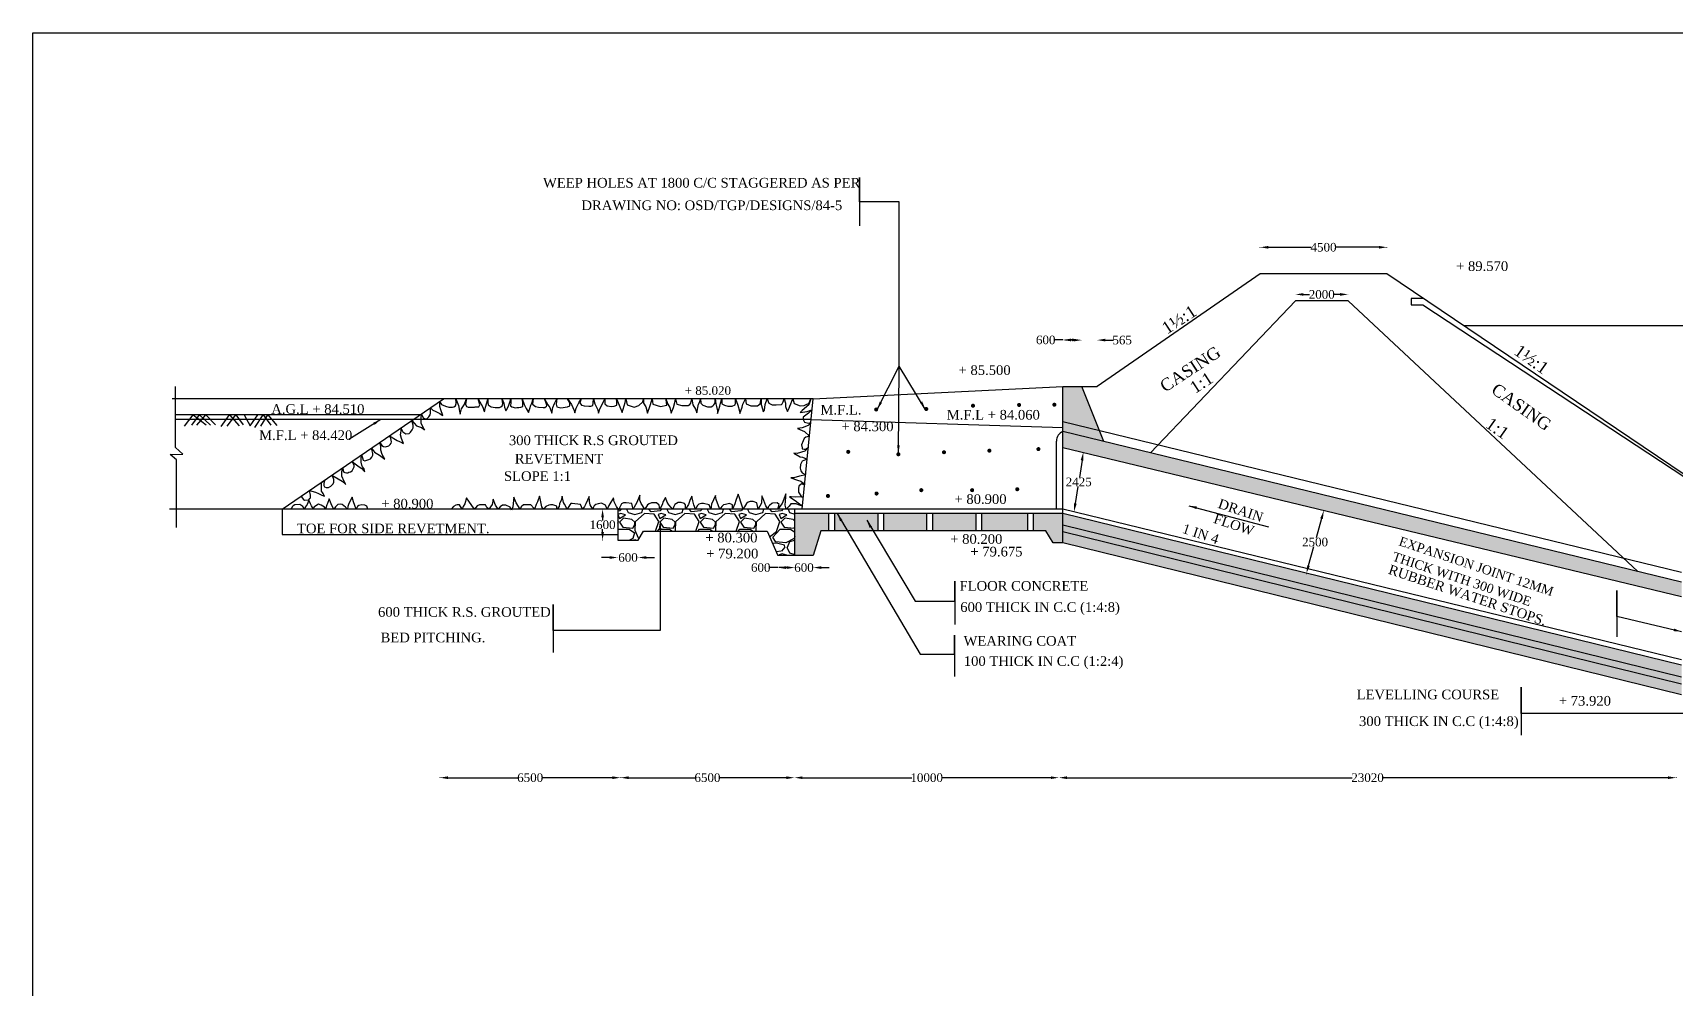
# Model space of a CAD drawing. Header units: millimetres. Extents: x 4623 to 200957, y 6604 to 110630.
# Drawn here: x 4623 to 65690, y 75122 to 110630 of the extents above; entities that cross this region are included whole.
import ezdxf

# ---------------------------------------------------------------- set-up
doc = ezdxf.new("R2010")
doc.units = ezdxf.units.MM
doc.header["$MEASUREMENT"] = 0
for name, color, linetype in [('DIM', 5, 'Continuous'), ('DO LINE', 3, 'Continuous'), ('DWG.LINE', 10, 'Continuous'), ('HATCH', 2, 'Continuous'), ('TEXT', 7, 'Continuous')]:
    doc.layers.add(name, color=color, linetype=linetype)
doc.layers.add('TITLE', color=7, linetype='Continuous', lineweight=30)
doc.styles.get("Standard").update_dxf_attribs({"font": 'TIMES.TTF', "height": 320})
doc.dimstyles.get("Standard").update_dxf_attribs({"dimtxt": 320, "dimasz": 300, "dimexe": 0.18, "dimexo": 0.0625, "dimgap": 0.09, "dimtad": 0, "dimtih": 1, "dimtoh": 1, "dimdec": 0, "dimzin": 0, "dimdsep": 46, "dimtxsty": 'Standard', "dimcen": 300, "dimclrd": 5, "dimclre": 5, "dimclrt": 4, "dimadec": 0, "dimazin": 0, "dimtfac": 1, "dimtdec": 0, "dimtofl": 0, "dimtmove": 0, "dimatfit": 3, "dimfxl": 5, "dimfxlon": 1, "dimtolj": 1, "dimtzin": 0, "dimarcsym": 0})

# ---------------------------------------------------------------- blocks, each defined once
blk = doc.blocks.new('*D2')
at = {"layer": 'Defpoints', "color": 0, "ltscale": 0.2}
for p in [(25808, 92921), (26373, 92921), (26373, 91772)]:
    blk.add_point(p, dxfattribs=at)
at = {"layer": 'DIM', "color": 5, "lineweight": -2, "ltscale": 0.2}
for p, q in [((25814, 92921), (25808, 92921)), ((25808, 92621), (25808, 92509)), ((25808, 92072), (25808, 92184)), ((25814, 91772), (25808, 91772))]:
    blk.add_line(p, q, dxfattribs=at)
at = {"layer": 'DIM', "color": 5, "ltscale": 0.2}
for points in [[(25758, 92621), (25858, 92621), (25808, 92921)], [(25758, 92072), (25858, 92072), (25808, 91772)]]:
    blk.add_solid(points, dxfattribs=at)
at = {"layer": 'DIM', "color": 4, "ltscale": 0.2, "insert": (25808, 92346), "char_height": 320, "attachment_point": 5}
blk.add_mtext('\\A1;1600', dxfattribs=at)
blk = doc.blocks.new('*D3')
at = {"layer": 'Defpoints', "color": 0, "ltscale": 0.2}
for p in [(26373, 91772), (27134, 91772), (27134, 91128)]:
    blk.add_point(p, dxfattribs=at)
at = {"layer": 'DIM', "color": 5, "lineweight": -2, "ltscale": 0.2}
for p, q in [((26073, 91128), (25773, 91128)), ((26373, 91132), (26373, 91127)), ((27134, 91132), (27134, 91127)), ((27434, 91128), (27734, 91128))]:
    blk.add_line(p, q, dxfattribs=at)
at = {"layer": 'DIM', "color": 5, "ltscale": 0.2}
for points in [[(26073, 91178), (26073, 91078), (26373, 91128)], [(27434, 91178), (27434, 91078), (27134, 91128)]]:
    blk.add_solid(points, dxfattribs=at)
at = {"layer": 'DIM', "color": 4, "ltscale": 0.2, "insert": (26754, 91128), "char_height": 320, "attachment_point": 5}
blk.add_mtext('\\A1;600', dxfattribs=at)
blk = doc.blocks.new('*D4')
at = {"layer": 'Defpoints', "color": 0, "ltscale": 0.2}
for p in [(32324, 91208), (32957, 91208), (32324, 90754)]:
    blk.add_point(p, dxfattribs=at)
at = {"layer": 'DIM', "color": 5, "lineweight": -2, "ltscale": 0.2}
for p, q in [((32324, 90754), (32024, 90754)), ((32324, 90760), (32324, 90754)), ((32657, 90754), (32624, 90754)), ((32957, 90760), (32957, 90754))]:
    blk.add_line(p, q, dxfattribs=at)
at = {"layer": 'DIM', "color": 5, "ltscale": 0.2}
for points in [[(32624, 90804), (32624, 90704), (32324, 90754)], [(32657, 90804), (32657, 90704), (32957, 90754)]]:
    blk.add_solid(points, dxfattribs=at)
at = {"layer": 'DIM', "color": 4, "ltscale": 0.2, "insert": (31688, 90754), "char_height": 320, "attachment_point": 5}
blk.add_mtext('\\A1;600', dxfattribs=at)
blk = doc.blocks.new('*D5')
at = {"layer": 'Defpoints', "color": 0, "ltscale": 0.2}
for p in [(32957, 91208), (33638, 91208), (33638, 90754)]:
    blk.add_point(p, dxfattribs=at)
at = {"layer": 'DIM', "color": 5, "lineweight": -2, "ltscale": 0.2}
for p, q in [((32657, 90754), (32357, 90754)), ((32957, 90759), (32957, 90754)), ((33638, 90759), (33638, 90754)), ((33938, 90754), (34238, 90754))]:
    blk.add_line(p, q, dxfattribs=at)
at = {"layer": 'DIM', "color": 5, "ltscale": 0.2}
for points in [[(32657, 90804), (32657, 90704), (32957, 90754)], [(33938, 90804), (33938, 90704), (33638, 90754)]]:
    blk.add_solid(points, dxfattribs=at)
at = {"layer": 'DIM', "color": 4, "ltscale": 0.2, "insert": (33297, 90754), "char_height": 320, "attachment_point": 5}
blk.add_mtext('\\A1;600', dxfattribs=at)
blk = doc.blocks.new('*D6')
at = {"layer": 'Defpoints', "color": 0, "ltscale": 0.2}
for p in [(43472, 95070), (43682, 95037), (43132, 92870)]:
    blk.add_point(p, dxfattribs=at)
at = {"layer": 'DIM', "color": 5, "lineweight": -2, "ltscale": 0.2}
for p, q in [((43636, 94741), (43537, 94100)), ((43677, 95038), (43682, 95037)), ((43388, 93134), (43487, 93774)), ((43337, 92838), (43342, 92837))]:
    blk.add_line(p, q, dxfattribs=at)
at = {"layer": 'DIM', "color": 5, "ltscale": 0.2}
for points in [[(43587, 94748), (43685, 94733), (43682, 95037)], [(43338, 93141), (43437, 93126), (43342, 92837)]]:
    blk.add_solid(points, dxfattribs=at)
at = {"layer": 'DIM', "color": 4, "ltscale": 0.2, "insert": (43512, 93937), "char_height": 320, "attachment_point": 5}
blk.add_mtext('\\A1;2425', dxfattribs=at)
blk = doc.blocks.new('*D7')
at = {"layer": 'Defpoints', "color": 0, "ltscale": 0.2}
for p in [(43560, 99215), (42920, 97481), (43560, 97481)]:
    blk.add_point(p, dxfattribs=at)
at = {"layer": 'DIM', "color": 5, "lineweight": -2, "ltscale": 0.2}
for p, q in [((42920, 99215), (42620, 99215)), ((42920, 99210), (42920, 99215)), ((43260, 99215), (43220, 99215)), ((43560, 99210), (43560, 99215))]:
    blk.add_line(p, q, dxfattribs=at)
at = {"layer": 'DIM', "color": 5, "ltscale": 0.2}
for points in [[(43220, 99265), (43220, 99165), (42920, 99215)], [(43260, 99265), (43260, 99165), (43560, 99215)]]:
    blk.add_solid(points, dxfattribs=at)
at = {"layer": 'DIM', "color": 4, "ltscale": 0.2, "insert": (42285, 99215), "char_height": 320, "attachment_point": 5}
blk.add_mtext('\\A1;600', dxfattribs=at)
blk = doc.blocks.new('*D8')
at = {"layer": 'Defpoints', "color": 0, "ltscale": 0.2}
for p in [(44200, 99210), (43623, 97481), (44200, 97481)]:
    blk.add_point(p, dxfattribs=at)
at = {"layer": 'DIM', "color": 5, "lineweight": -2, "ltscale": 0.2}
for p, q in [((43323, 99210), (43023, 99210)), ((43623, 99205), (43623, 99210)), ((44200, 99205), (44200, 99210)), ((44500, 99210), (44800, 99210))]:
    blk.add_line(p, q, dxfattribs=at)
at = {"layer": 'DIM', "color": 5, "ltscale": 0.2}
for points in [[(43323, 99260), (43323, 99160), (43623, 99210)], [(44500, 99260), (44500, 99160), (44200, 99210)]]:
    blk.add_solid(points, dxfattribs=at)
at = {"layer": 'DIM', "color": 4, "ltscale": 0.2, "insert": (45128, 99210), "char_height": 320, "attachment_point": 5}
blk.add_mtext('\\A1;565', dxfattribs=at)
blk = doc.blocks.new('*D9')
at = {"layer": 'Defpoints', "color": 0, "ltscale": 0.2}
for p in [(54972, 102660), (50260, 101671), (54972, 101671)]:
    blk.add_point(p, dxfattribs=at)
at = {"layer": 'DIM', "color": 5, "lineweight": -2, "ltscale": 0.2}
for p, q in [((50260, 102656), (50260, 102661)), ((50560, 102660), (52156, 102660)), ((54672, 102660), (53077, 102660)), ((54972, 102656), (54972, 102661))]:
    blk.add_line(p, q, dxfattribs=at)
at = {"layer": 'DIM', "color": 5, "ltscale": 0.2}
for points in [[(50560, 102710), (50560, 102610), (50260, 102660)], [(54672, 102710), (54672, 102610), (54972, 102660)]]:
    blk.add_solid(points, dxfattribs=at)
at = {"layer": 'DIM', "color": 4, "ltscale": 0.2, "insert": (52616, 102660), "char_height": 320, "attachment_point": 5}
blk.add_mtext('\\A1;4500', dxfattribs=at)
blk = doc.blocks.new('*D10')
at = {"layer": 'Defpoints', "color": 0, "ltscale": 0.2}
for p in [(53530, 100908), (51568, 100669), (53530, 100669)]:
    blk.add_point(p, dxfattribs=at)
at = {"layer": 'DIM', "color": 5, "lineweight": -2, "ltscale": 0.2}
for p, q in [((51568, 100903), (51568, 100908)), ((51868, 100908), (52090, 100908)), ((53230, 100908), (53008, 100908)), ((53530, 100903), (53530, 100908))]:
    blk.add_line(p, q, dxfattribs=at)
at = {"layer": 'DIM', "color": 5, "ltscale": 0.2}
for points in [[(51868, 100958), (51868, 100858), (51568, 100908)], [(53230, 100958), (53230, 100858), (53530, 100908)]]:
    blk.add_solid(points, dxfattribs=at)
at = {"layer": 'DIM', "color": 4, "ltscale": 0.2, "insert": (52549, 100908), "char_height": 320, "attachment_point": 5}
blk.add_mtext('\\A1;2000', dxfattribs=at)
blk = doc.blocks.new('*D12')
at = {"layer": 'Defpoints', "color": 0, "ltscale": 0.2}
for p in [(52553, 92885), (51908, 90558), (51979, 90539)]:
    blk.add_point(p, dxfattribs=at)
at = {"layer": 'DIM', "color": 5, "lineweight": -2, "ltscale": 0.2}
for p, q in [((52619, 92867), (52624, 92865)), ((52544, 92576), (52346, 91865)), ((52059, 90828), (52256, 91539)), ((51974, 90540), (51979, 90539))]:
    blk.add_line(p, q, dxfattribs=at)
at = {"layer": 'DIM', "color": 5, "ltscale": 0.2}
for points in [[(52495, 92590), (52592, 92563), (52624, 92865)], [(52011, 90841), (52107, 90814), (51979, 90539)]]:
    blk.add_solid(points, dxfattribs=at)
at = {"layer": 'DIM', "color": 4, "ltscale": 0.2, "insert": (52301, 91702), "char_height": 320, "attachment_point": 5}
blk.add_mtext('\\A1;2500', dxfattribs=at)
blk = doc.blocks.new('*D37')
at = {"layer": 'Defpoints', "color": 0, "ltscale": 0.2}
for p in [(19758, 82994), (26474, 83006), (26474, 82944)]:
    blk.add_point(p, dxfattribs=at)
at = {"layer": 'DIM', "color": 5, "lineweight": -2, "ltscale": 0.2}
for p, q in [((19758, 82949), (19758, 82944)), ((20058, 82944), (22662, 82944)), ((26174, 82944), (23570, 82944)), ((26474, 82949), (26474, 82944))]:
    blk.add_line(p, q, dxfattribs=at)
at = {"layer": 'DIM', "color": 5, "ltscale": 0.2}
for points in [[(20058, 82994), (20058, 82894), (19758, 82944)], [(26174, 82994), (26174, 82894), (26474, 82944)]]:
    blk.add_solid(points, dxfattribs=at)
at = {"layer": 'DIM', "color": 4, "ltscale": 0.2, "insert": (23116, 82944), "char_height": 320, "attachment_point": 5}
blk.add_mtext('\\A1;6500', dxfattribs=at)
blk = doc.blocks.new('*D38')
at = {"layer": 'Defpoints', "color": 0, "ltscale": 0.2}
for p in [(26474, 83006), (32940, 82944), (32940, 82919)]:
    blk.add_point(p, dxfattribs=at)
at = {"layer": 'DIM', "color": 5, "lineweight": -2, "ltscale": 0.2}
for p, q in [((26474, 82949), (26474, 82944)), ((26774, 82944), (29253, 82944)), ((32640, 82944), (30161, 82944)), ((32940, 82939), (32940, 82944))]:
    blk.add_line(p, q, dxfattribs=at)
at = {"layer": 'DIM', "color": 5, "ltscale": 0.2}
for points in [[(26774, 82994), (26774, 82894), (26474, 82944)], [(32640, 82994), (32640, 82894), (32940, 82944)]]:
    blk.add_solid(points, dxfattribs=at)
at = {"layer": 'DIM', "color": 4, "ltscale": 0.2, "insert": (29707, 82944), "char_height": 320, "attachment_point": 5}
blk.add_mtext('\\A1;6500', dxfattribs=at)
blk = doc.blocks.new('*D39')
at = {"layer": 'Defpoints', "color": 0, "ltscale": 0.2}
for p in [(32940, 82919), (42777, 82944), (42777, 82894)]:
    blk.add_point(p, dxfattribs=at)
at = {"layer": 'DIM', "color": 5, "lineweight": -2, "ltscale": 0.2}
for p, q in [((32940, 82939), (32940, 82944)), ((33240, 82944), (37304, 82944)), ((42477, 82944), (38413, 82944)), ((42777, 82939), (42777, 82944))]:
    blk.add_line(p, q, dxfattribs=at)
at = {"layer": 'DIM', "color": 5, "ltscale": 0.2}
for points in [[(33240, 82994), (33240, 82894), (32940, 82944)], [(42477, 82994), (42477, 82894), (42777, 82944)]]:
    blk.add_solid(points, dxfattribs=at)
at = {"layer": 'DIM', "color": 4, "ltscale": 0.2, "insert": (37859, 82944), "char_height": 320, "attachment_point": 5}
blk.add_mtext('\\A1;10000', dxfattribs=at)
blk = doc.blocks.new('*D40')
at = {"layer": 'Defpoints', "color": 0, "ltscale": 0.2}
for p in [(42777, 82894), (65730, 82956), (65730, 82944)]:
    blk.add_point(p, dxfattribs=at)
at = {"layer": 'DIM', "color": 5, "lineweight": -2, "ltscale": 0.2}
for p, q in [((42777, 82939), (42777, 82944)), ((43077, 82944), (53676, 82944)), ((65430, 82944), (54830, 82944)), ((65730, 82949), (65730, 82944))]:
    blk.add_line(p, q, dxfattribs=at)
at = {"layer": 'DIM', "color": 5, "ltscale": 0.2}
for points in [[(43077, 82994), (43077, 82894), (42777, 82944)], [(65430, 82994), (65430, 82894), (65730, 82944)]]:
    blk.add_solid(points, dxfattribs=at)
at = {"layer": 'DIM', "color": 4, "ltscale": 0.2, "insert": (54253, 82944), "char_height": 320, "attachment_point": 5}
blk.add_mtext('\\A1;23020', dxfattribs=at)

msp = doc.modelspace()

# ---------------------------------------------------------------- hatches: boundary and pattern name
at = {"layer": 'HATCH', "ltscale": 0.2}
h = msp.add_hatch(dxfattribs=at)
h.set_pattern_fill('AR-CONC', color=256, scale=200, style=0)
h.set_pattern_definition([(50, (0, 0), (1434.52, -125.504), [150, -1650]), (355, (0, 0), (-277.503, 1504.384), [120, -1320]), (100.4514, (119.5, -10.5), (1157.019, 1378.879), [127.48, -1402.284]), (46.1842, (0, 400), (2134.482, -331.038), [225, -2475]), (96.6356, (177.9, 372.4), (1869.325, 1948.236), [191.22, -2103.426]), (351.1842, (0, 400), (1869.324, 1948.237), [180, -1980]), (21, (200, 300), (1193.814, -805.238), [150, -1650]), (326, (200, 300), (486.63, 1450.3), [120, -1320]), (71.4514, (299.5, 232.9), (1680.445, 645.061), [127.48, -1402.284]), (37.5, (0, 0), (24.3197, 665.7877), [0, -1304, 0, -1340, 0, -1325]), (7.5, (0, 0), (526.139, 788.8234), [0, -764, 0, -1274, 0, -505]), (327.5, (-446, 0), (1067.6449, -45.1097), [0, -500, 0, -1560, 0, -2070]), (317.5, (-646, 0), (1166.372, 200.21), [0, -650, 0, -1036, 0, -1470])])
h.paths.add_polyline_path([(34214.1, 92761.2), (32957, 92761.2), (32957, 91208.4), (33637.5, 91208.4), (33921.6, 92125.6), (34214.1, 92125.6)])
h.paths.add_polyline_path([(36041.5, 92761.2), (34426.5, 92761.2), (34426.5, 92125.6), (36041.5, 92125.6)])
h.paths.add_polyline_path([(37857.3, 92761.2), (36254, 92761.2), (36254, 92125.6), (37857.3, 92125.6)])
h.paths.add_polyline_path([(39684.8, 92761.2), (38069.8, 92761.2), (38069.8, 92125.6), (39684.8, 92125.6)])
h.paths.add_polyline_path([(41602.4, 92761.2), (39897.2, 92761.2), (39897.2, 92125.6), (41602.4, 92125.6)])
h.paths.add_polyline_path([(42920.5, 92761.2), (41814.8, 92761.2), (41814.8, 92125.6), (42292.2, 92125.6), (42563.3, 91678.4), (42920.5, 91678.4)])
h.paths.add_polyline_path([(42920.5, 92088.6), (42920.5, 91678.4), (65929.7, 86027.7), (65929.7, 86417.6)])
h.paths.add_polyline_path([(42920.5, 92327.8), (42920.5, 92088.6), (65929.7, 86417.6), (65929.7, 86684.4)])
h.paths.add_polyline_path([(42920.5, 92761.2), (42920.5, 92327.8), (65929.7, 86684.4), (65929.7, 87121.2)])
h.paths.add_polyline_path([(42920.5, 95812.6), (42920.5, 95202.4), (65929.7, 89666.6), (65929.7, 90212.3)])
h.paths.add_polyline_path([(43622.8, 97481.4), (42920.5, 97481.4), (42920.5, 96176.6), (44287.8, 95843.2)])
h.paths.add_polyline_path([(44287.8, 95843.2), (42920.5, 96176.6), (42920.5, 95812.6), (44451.5, 95440)])
h = msp.add_hatch(dxfattribs=at)
h.set_pattern_fill('GRAVEL', color=256, scale=1500, style=0)
h.set_pattern_definition([(228.0128, (1080, 1500), (-11999.99735, -13500.00201), [201.804, -19978.632]), (184.9697, (945, 1350), (18000.001577, 1499.98696), [346.302, -34283.887]), (132.5104, (600, 1320), (14999.98608, -16500.01301), [244.182, -24174.048]), (267.2737, (15, 945), (1499.994027, 30000.00044), [315.357, -31220.337]), (292.8337, (0, 630), (-7500.01486, 17999.99462), [309.233, -30614.06]), (357.2737, (120, 345), (-30000.00044, 1499.994027), [315.357, -31220.337]), (37.6942, (435, 330), (-19500.011018, -14999.985608), [417.043, -41287.274]), (72.2553, (765, 585), (10500.016144, 32999.994347), [393.732, -38979.482]), (121.4296, (885, 960), (-12000.01235, 19499.992555), [316.425, -31326.11]), (175.2364, (720, 1230), (16500.00142, -1499.9873), [361.248, -17701.144]), (222.3974, (360, 1260), (-18000.011027, -16499.988123), [467.172, -46250.062]), (138.8141, (1500, 930), (-10500.00442, 8999.99597), [159.452, -15785.766]), (171.4692, (1380, 1035), (19499.99743, -3000.011865), [303.356, -30032.267]), (225, (1080, 1080), (-2e-13, -1500), [212.131, -1909.188]), (203.1986, (975, 1260), (7499.9996, 3000.002), [114.237, -11309.423]), (291.8014, (870, 1215), (-1499.9999, 4500.0004), [161.554, -7916.193]), (30.9638, (930, 1065), (4499.997, 3000.0037), [262.394, -8484.034]), (161.5651, (1155, 1200), (3000.0007, -1499.9976), [189.737, -4553.68]), (16.3895, (0, 1215), (15000.0033, 4499.989065), [265.8, -26314.268]), (70.3462, (255, 1290), (-5999.99287, -16500.0032), [222.992, -22076.112]), (293.1986, (1155, 1500), (-3000.002, 7499.9996), [228.472, -11195.187]), (343.6105, (1245, 1290), (-15000.0033, 4499.989065), [265.8, -26314.268]), (339.444, (0, 285), (-7500.00277, 2999.994), [256.32, -12559.686]), (294.7751, (240, 195), (-7499.98828, 16500.00513), [214.767, -21261.964]), (66.8014, (1170, 0), (3000.002, 7499.9996), [228.472, -11195.187]), (17.354, (1260, 210), (-19500.00303, -5999.99175), [251.446, -24893.136]), (69.444, (435, 0), (-2999.994, -7500.00277), [128.16, -12687.846]), (101.3099, (1080, 0), (-1499.99645, 6000.0011), [76.485, -7572.043]), (165.9638, (1065, 75), (4500.0008, -1499.9971), [309.233, -5875.425]), (186.009, (765, 150), (14999.999626, 1499.998976), [286.575, -28370.885]), (303.6901, (930, 930), (-1500.002, 2999.9993), [216.333, -5191.993]), (353.1572, (1050, 750), (25499.99905, -3000.011997), [377.691, -37391.344]), (60.9454, (1425, 705), (-6000.00004, -10500.00058), [154.434, -15289.011]), (90, (1500, 840), (-1500, 1500), [90, -1410]), (120.2564, (735, 195), (5999.99233, -10500.00368), [208.386, -20630.28]), (48.0128, (630, 375), (11999.99735, 13500.00201), [403.608, -19776.828]), (0, (900, 675), (1500, 1500), [390, -1110]), (325.3048, (1290, 675), (-14999.99139, 10500.01291), [237.171, -23479.911]), (254.0546, (1485, 540), (-1499.99983, -6000.0002), [218.403, -10701.762]), (207.646, (1425, 330), (-28499.99371, -15000.01157), [355.598, -35204.211]), (175.4261, (1110, 165), (-19500.000837, 1499.9922), [376.199, -37243.611])])
h.paths.add_polyline_path([(32957, 92921.1), (26424, 92921.1), (26415.9, 92887), (26393.2, 92921.1), (26373.3, 92921.1), (26373.3, 91771.8), (27134.1, 91771.8), (27324.8, 92111.3), (31921.9, 92111.3), (32323.7, 91208.4), (32957, 91208.4)])

# ---------------------------------------------------------------- linework, layer by layer
at = {"layer": 'DIM', "ltscale": 0.2}
for points in [[(36836, 104348), (35361, 104348), (35361, 105254.5), (35361, 103451.5)], [(38905.5, 89505.5), (38905.5, 90255.5), (38905.5, 88642.5)], [(63524, 88941.5), (63524, 89900.5), (63524, 88179)], [(23967.5, 88416), (23967.5, 89379), (23967.5, 87600.5)], [(38899.5, 87540.5), (38899.5, 88245.5), (38899.5, 86707)], [(59966.5, 85327.5), (59966.5, 86307.5), (59966.5, 84531)]]:
    msp.add_lwpolyline(points, dxfattribs=at)
at = {"layer": 'DO LINE', "ltscale": 0.2}
for points in [[(57824.8, 99747.7), (90161.2, 99747.7)], [(33559.3, 96258.5), (9925.2, 96258.5)], [(33559.3, 96258.5), (42920.5, 95958.3)], [(65929.7, 90566.2), (42920.5, 96176.6)], [(13892, 92921.1), (13892, 91989.1), (26373.3, 91989.1)], [(36041.5, 92761.2), (36041.5, 92125.6)], [(36254, 92761.2), (36254, 92125.6)], [(39684.8, 92761.2), (39684.8, 92125.6)], [(39897.2, 92761.2), (39897.2, 92125.6)], [(65929.7, 86417.6), (42920.5, 92088.6)]]:
    msp.add_lwpolyline(points, dxfattribs=at)
at = {"layer": 'DWG.LINE', "ltscale": 0.2}
for points in [[(70098.6, 90715.6), (68333.9, 94220.3), (66022, 94220.3), (54972.3, 101671.2), (50260.3, 101671.2), (44200.5, 97481.4)], [(64297.7, 90609.5), (53529.7, 100669.5), (51567.6, 100669.5), (46181.7, 95018.8)], [(56335.2, 100752.2), (55870.4, 100752.2), (55870.4, 100525.7), (56311, 100525.7), (66087.3, 94092.7), (68241, 94092.7), (69892.4, 90715.6)], [(9970.3, 92247.2), (9970.3, 94765.4), (9732.7, 94959.5), (10201.3, 94965.9), (9925.2, 95222.4), (9925.2, 97489.5)], [(33633.6, 97024.5), (42920.5, 97481.4)], [(65929.7, 86027.7), (42920.5, 91678.4), (42920.5, 97481.4), (44200.5, 97481.4)], [(44451.5, 95440), (43622.8, 97481.4)], [(33235.2, 92921.1), (33633.6, 97024.5), (9803, 97024.5)], [(13892, 92921.1), (19892.2, 97024.5)], [(19021.4, 96429), (9925.2, 96429)], [(42687.3, 92921.1), (42687.3, 95455.9)], [(65929.7, 90212.3), (42920.5, 95812.6)], [(65929.7, 89666.6), (42920.5, 95202.4)], [(65929.7, 87321.2), (42920.5, 92921.1), (9704.7, 92921.1)], [(26373.3, 92921.1), (26373.3, 91771.8), (27134.1, 91771.8), (27324.8, 92111.3), (31921.9, 92111.3), (32323.7, 91208.4)], [(42920.5, 91678.4), (42563.3, 91678.4), (42292.2, 92125.6), (33921.6, 92125.6), (33637.5, 91208.4), (32957, 91208.4), (32957, 92921.1)], [(42920.5, 92761.2), (32957, 92761.2)], [(34214.1, 92761.2), (34214.1, 92125.6)], [(34426.5, 92761.2), (34426.5, 92125.6)], [(37857.3, 92761.2), (37857.3, 92125.6)], [(38069.8, 92761.2), (38069.8, 92125.6)], [(41602.4, 92761.2), (41602.4, 92125.6)], [(41814.8, 92761.2), (41814.8, 92125.6)], [(65929.7, 87121.2), (42920.5, 92761.2)], [(65929.7, 86684.4), (42920.5, 92327.8)], [(32957, 91208.4), (32323.7, 91208.4)]]:
    msp.add_lwpolyline(points, dxfattribs=at)
msp.add_arc((43052, 95472.1), 365, 111.124016, 182.543864, dxfattribs=at)
at = {"layer": 'HATCH', "ltscale": 0.2}
for points in [[(14596.3, 93402.7), (14682.7, 93285.6), (14722.1, 93258.5), (14888.8, 93277.5), (14925.4, 93316.7), (14941.6, 93343.8), (14945.7, 93380.4), (14951.1, 93423.7), (14951.1, 93448), (14914.3, 93620.2), (15130.2, 93552.6), (15241.3, 93508), (15364.6, 93444.3), (15469, 93410.5), (15414.8, 93502.5), (15390.4, 93543.2), (15359.2, 93600), (15352.5, 93681.3), (15352.5, 93736.8), (15352.5, 93778.7), (15352.5, 93839.7), (15351, 93918.9), (15465.9, 93997.4), (15440.8, 93884.8), (15447.6, 93799.5), (15467.9, 93750.7), (15528.9, 93729.1), (15615.7, 93737.2), (15709.2, 93779.2), (15789.1, 93863.1), (15814.9, 93928.1), (15820.3, 93991.7), (15809.5, 94032.3), (15789.1, 94098.7), (15737.8, 94183.4), (15972.5, 94049), (16118.9, 93970.4), (16258.5, 93844.5), (16196.1, 93959.6), (16109.4, 94153.2), (16109.4, 94234.4), (16113.4, 94327.9), (16143.8, 94461), (16166.8, 94366.6), (16188.4, 94303), (16226.4, 94285.4), (16287.4, 94275.9), (16330.8, 94277.3), (16375.5, 94294.9), (16432.4, 94317.9), (16497.5, 94354.4), (16538.1, 94427.5), (16565.2, 94502), (16565.2, 94554.8), (16549, 94615.7), (16494.1, 94700.6), (16653.6, 94568.4), (16760.7, 94495.3), (16852.9, 94431.6), (16920.6, 94368), (16943.7, 94339.6), (16970.8, 94330.1), (16939.6, 94423.5), (16886.8, 94500.7), (16859.6, 94557.5), (16829.8, 94668.5), (16827.1, 94779.6), (16849.6, 94943.7), (16881.4, 94829), (16904.4, 94747.8), (16968.1, 94722.1), (17118.6, 94777.6), (17180.9, 94799.2), (17227, 94853.4), (17259.6, 94934.6), (17259.6, 94999.6), (17213.7, 95192.7), (17331.9, 95046), (17508.1, 94939.1), (17710.1, 94784.5), (17611, 94962.2), (17567.7, 95115.2), (17567.7, 95261.4), (17529, 95408.4), (17600.3, 95295.9), (17658.6, 95255.2), (17731.8, 95248.5), (17856.5, 95279.6), (17914.8, 95325.6), (17947.3, 95377.1), (17962.2, 95432.6), (17936.4, 95557.2), (17885.8, 95652.4), (18164.4, 95478.8), (18346, 95404.4), (18405.7, 95365.1), (18332.5, 95550.6), (18290.5, 95694.1), (18316.2, 95826.8), (18310.8, 95943), (18378.9, 95794.9), (18494.1, 95720.4), (18614.7, 95732.6), (18670.3, 95784), (18724.5, 95869.3), (18761.1, 95949.2), (18767.9, 96042.6), (18717.9, 96221.4), (18888.8, 96027.8), (19073.2, 95960.1), (19162.6, 95899.2), (19180.3, 95858.5), (19067.8, 96117.9), (19067.8, 96312.9), (19069.6, 96461.9), (19133.2, 96319.7), (19213.1, 96284.5), (19290.4, 96296.7), (19352.7, 96356.3), (19394.8, 96429.4), (19412.4, 96494.4), (19410.3, 96695), (19495.2, 96600.3), (19586, 96565.1), (19663.3, 96528.6), (19758.2, 96477.1), (19840.9, 96423), (19865.3, 96404), (19789.4, 96613), (19761, 96741.6), (19751.5, 96887.8), (19748.1, 96926), (19823.6, 96813.6), (19961.8, 96758.1), (20093.3, 96721.5), (20158.4, 96721.5), (20227.5, 96721.5), (20276.3, 96728.3), (20335.9, 96762.1), (20363, 96848.8), (20363, 96878.6), (20350.8, 97024.5), (20449.8, 96783.8), (20489.3, 96572.3), (20507, 96459.6), (20555.8, 96654.8), (20658.8, 96801), (20753.7, 97024.5), (20709, 96824.1), (20753.7, 96738.8), (20809.3, 96719.8), (20878.4, 96719.8), (21049.2, 96721.2), (21074.9, 96730.6), (21203.7, 96732), (21241.7, 96805.1), (21183.8, 97024.5), (21299, 96824.2), (21353.4, 96715.7), (21387.2, 96591.2), (21415.7, 96539.7), (21449.6, 96711.7), (21509.2, 96882.3), (21535, 97024.5), (21535, 96893.3), (21548.6, 96809.3), (21669.3, 96730.8), (21810.2, 96707.8), (21968.8, 96707.8), (22024.4, 96729.4), (22075.9, 96764.6), (22097.6, 96835), (22089.5, 96909.5), (22084, 96956.9), (22066.4, 97040.8), (22141, 96866.2), (22165.4, 96714.5), (22195.2, 96621.1), (22204.7, 96581.9), (22249.7, 96631.7), (22327, 96791.5), (22365, 96902.5), (22398.8, 97024.5), (22398.8, 96888.9), (22382.6, 96764.4), (22432.7, 96729.2), (22566.9, 96689.9), (22619.8, 96702.1), (22697, 96704.8), (22768.9, 96714.3), (22838.7, 96744.2), (22844.1, 96792.9), (22844.1, 96844.4), (22844.1, 96898.5), (22823.8, 97024.5), (22890.2, 96811.9), (22966.1, 96664.3), (23039.3, 96542.4), (23050.1, 96514), (23101.6, 96665.6), (23143.6, 96788.9), (23178.9, 96870.1), (23230.4, 97024.5), (23207.7, 96827), (23314.8, 96743), (23430, 96720), (23595.3, 96707.8), (23657.7, 96707.8), (23721.4, 96748.5), (23736.3, 96782.3), (23725.5, 96822.9), (23698.4, 96900.1), (23652.3, 97024.5), (23772.1, 96808), (23842.5, 96709.2), (23918.6, 96496.3), (23961.9, 96708.9), (24025.7, 96853.7), (24111.1, 97024.5), (24085.3, 96833.6), (24104.3, 96734.8), (24261.5, 96692.8), (24508.2, 96733.4), (24588.2, 96770), (24596.3, 96848.5), (24573.3, 96904), (24500.1, 97024.5), (24648.1, 96820), (24749.7, 96591.2), (24782.3, 96510), (24822.9, 96677.9), (24930, 96876.9), (25012.7, 97024.5), (24961.2, 96875.5), (25019.5, 96797), (25042.5, 96786.2), (25126.6, 96763.2), (25298.7, 96752.3), (25373.2, 96753.7), (25441.6, 96784.8), (25461.9, 96864.7), (25466, 97024.5), (25518.8, 96844.4), (25613.7, 96637.3), (25651.7, 96489.7), (25710, 96658.9), (25776.4, 96793), (25838.7, 96922.9), (25890.2, 97024.5), (25890.2, 96844.6), (25980.2, 96767.4), (26134.7, 96744.4), (26239.1, 96752.5), (26338, 96795.8), (26343.5, 96906.9), (26321.8, 97024.5), (26426.6, 96791.8), (26533.7, 96522.1), (26651.6, 96887.6), (26666.5, 97024.5), (26716.7, 96807.8), (26986.4, 96714.3), (27150.4, 96780.7), (27302.8, 96920.6), (27329.9, 97024.5), (27329.9, 96868.5), (27416.6, 96727.7), (27474.9, 96497.6), (27575.2, 96775.1), (27632.2, 96940.3), (27652.5, 97024.5), (27678.6, 96824.3), (27959.2, 96743.1), (28199.1, 96795.9), (28189.6, 96900.2), (28166.5, 96977.3), (28157.1, 97024.5), (28233, 96823), (28308.9, 96706.6), (28358, 96495), (28439.3, 96702.2), (28508.5, 96937.7), (28515.2, 97024.5), (28565.8, 96824.3), (28750.1, 96772.9), (28987.3, 96778.3), (29055.1, 96814.8), (29086.2, 96869), (29105.2, 96923.1), (29128.3, 97024.5), (29166.5, 96803.9), (29264.1, 96645.5), (29317, 96501.5), (29375.2, 96822.9), (29426.4, 96920.2), (29450.7, 97024.5), (29455.6, 96861.8), (29531.1, 96786.4), (29706.4, 96728), (29845.2, 96732.9), (29913.4, 96769.4), (29949.9, 96805.9), (29976.7, 96849.7), (29996.2, 96915.3), (29996.2, 97024.5), (30023, 96847.2), (30047.3, 96737.8), (30083.9, 96574.8), (30083.9, 96482.4), (30130.1, 96635.6), (30169.1, 96759.7), (30193.4, 96869.1), (30237.3, 97024.5), (30237.3, 96844.7), (30337.7, 96788.7), (30466.8, 96749.8), (30629.9, 96749.8), (30741.9, 96805.7), (30754.1, 96869), (30754.1, 97024.5), (30836.9, 96796), (30895.4, 96564.9), (30917.3, 96479.8), (30992.8, 96713.3), (31019.5, 96832.5), (31126.7, 97024.5), (31142.3, 96844.7), (31324.9, 96766.9), (31461.3, 96766.9), (31566, 96771.7), (31668.3, 96842.3), (31709.7, 97024.5), (31709.7, 96810.7), (31755.9, 96657.4), (31782.7, 96545.5), (31829, 96603.9), (31850.9, 96818), (31924, 97024.5), (31992.8, 96869), (32114.6, 96808.2), (32263.1, 96808.2), (32460.4, 96820.4), (32487.2, 96844.7), (32521.3, 96910.4), (32560.2, 97024.5), (32604, 96866.6), (32613.8, 96740.1), (32660.1, 96603.9), (32679.5, 96552.8), (32679.5, 96552.8), (32747.7, 96674.5), (32764.8, 96749.9), (32803.7, 96837.4), (32845.1, 96937.2), (32881.7, 97024.5), (32926, 96849.6), (33152.5, 96771.7), (33308.3, 96779), (33398.4, 96822.8), (33471.5, 96856.9), (33556.7, 97024.5), (33478.8, 96800.9), (33228, 96599), (33152.5, 96521.2), (33420.4, 96560.1), (33594.6, 96622.5), (33464.2, 96498), (33266.9, 96347.2), (33262.1, 96258.5), (33318.1, 96157.5), (33466.6, 96118.6), (33548, 96142.3), (33454.4, 96031), (33225.5, 95945.9), (33055.1, 95926.4), (33320.6, 95813.4), (33498.9, 95637.2), (33366.8, 95601.8), (33298.7, 95553.2), (33262.1, 95463.2), (33203.6, 95316.3), (33225.5, 95199.5), (33235.3, 95170.3), (33298.6, 95158.2), (33354.6, 95158.2), (33459.1, 95226.5), (33330.2, 95080.3), (33040.4, 95000.1), (32913.8, 95004.9), (33159.8, 94873.6), (33245, 94854.1), (33416.7, 94790.3), (33228, 94711.8), (33167.1, 94582.8), (33159.8, 94451.5), (33174.4, 94351.8), (33232.8, 94278.8), (33359.5, 94201), (33127.9, 94148.6), (32923.3, 94087.8), (32804, 94087.8), (32804, 94087.8), (33052.4, 93997.8), (33179, 93961.4), (33254.5, 93910.3), (33322.7, 93822.7), (33205.8, 93865.5), (33101.1, 93782.8), (33088.9, 93695.2), (33088.9, 93561.4), (33205.8, 93381.4), (33280, 93382.7), (32984.2, 93369.3), (32821, 93386.3), (32760.1, 93386.3), (32974.4, 93250.1), (33084, 93160.1), (33246.1, 93033.2), (33098.6, 93087.1), (33001.2, 93123.6), (32806.4, 93123.6), (32748, 93038.5), (32638.4, 92921.1), (32594.6, 93075), (32621.3, 93376.6), (32616.5, 93495.8), (32485, 93135.8), (32329.1, 92921.1), (32371.5, 93101.2), (32298.4, 93159.5), (32125.5, 93152.2), (32098.7, 93142.5), (32008.6, 93057.4), (31967.2, 93013.6), (31950.2, 92921.1), (31882, 93052.5), (31770, 93349.3), (31733.5, 93427.1), (31711.6, 93144.9), (31594.7, 92921.1), (31541.1, 93157.1), (31409.6, 93208.2), (31297.6, 93208.2), (31217.2, 93183.9), (31158.8, 93135.2), (31080.8, 93013.6), (31032.1, 92921.1), (30959.1, 93154.7), (30888.5, 93383.3), (30849.5, 93478.2), (30766.7, 93242.2), (30725.3, 93123), (30642.5, 92921.1), (30642.5, 93086.5), (30529.1, 93130.3), (30383, 93101.1), (30310, 93084), (30236.9, 93028.1), (30173.6, 92921.1), (30120, 93047.6), (30034.8, 93281.1), (30000.7, 93439.2), (29852.2, 93110.8), (29847.3, 93018.4), (29827.8, 92921.1), (29771.8, 93086.5), (29562.4, 93142.4), (29484.5, 93140), (29389.5, 93110.8), (29328.6, 93045.1), (29289.6, 92960), (29267.7, 92921.1), (29202, 93084), (29158.1, 93239.7), (29121.6, 93410), (29046.1, 93244.6), (28999.9, 93103.5), (28890.3, 92921.1), (28890.3, 93083.9), (28859.5, 93132.6), (28728, 93176.4), (28613.5, 93178.8), (28489.3, 93103.4), (28457.7, 93030.4), (28421.2, 92921.1), (28362.7, 92981.8), (28267.7, 93086.4), (28206.9, 93183.6), (28143.6, 93358.8), (28065.6, 93205.5), (28021.8, 93088.8), (27934.1, 92921.1), (27917.1, 93069.3), (27809.9, 93161.8), (27715, 93161.8), (27627.3, 93161.8), (27537.2, 93130.1), (27481.2, 93086.4), (27378.9, 92921.1), (27242.5, 93132.6), (27196.3, 93261.5), (27191.4, 93443.9), (27076.9, 93178.8), (27038, 93091.2), (26986.8, 92996.4), (26940.6, 92921.1), (26924.9, 93025.6), (26890.8, 93137.5), (26688.7, 93166.7), (26586.4, 93164.3), (26510.9, 93118.1), (26435.4, 92969.7), (26415.9, 92887), (26323.4, 93025.6), (26240.6, 93203.2), (26213.8, 93341.9), (26079.9, 93127.8), (26036, 93057.3), (25980, 92921.1), (25914.3, 93069.4), (25770.6, 93152.1), (25644, 93118.1), (25556.3, 93096.2), (25493, 93052.4), (25461.3, 92972.1), (25441.9, 92921.1), (25345.8, 93084), (25321.4, 93210.5), (25306.8, 93392.9), (25246, 93256.7), (25190, 93120.5), (25138.8, 93023.2), (25065.8, 92921.1), (24983, 93093.7), (24676.1, 93140), (24629.9, 93130.2), (24586, 93091.3), (24488.6, 92921.1), (24390.8, 93110.9), (24359.1, 93179), (24300.7, 93407.7), (24264.1, 93264.2), (24210.6, 93125.5), (24188.6, 93030.6), (24144.8, 92957.7), (24105.8, 92921.1), (24105.8, 93035.5), (23957.3, 93091.5), (23874.5, 93091.5), (23803.9, 93069.6), (23699.2, 93020.9), (23613.9, 92921.1), (23543.3, 93013.6), (23487.3, 93322.5), (23460.5, 93410.1), (23387.5, 93196), (23333.9, 93103.6), (23277.9, 92921.1), (23247.4, 92962.1), (23142.7, 93086.1), (22962.5, 93091), (22865.1, 93091), (22779.9, 93013.2), (22745.8, 92921.1), (22745.8, 92921.1), (22592.4, 93159.1), (22512, 93375.6), (22470.6, 93015.6), (22426.8, 92894), (22375.6, 93001), (22210.1, 93078.8), (22090.7, 93074), (21995.8, 93013.2), (21930, 92921.1), (21830.2, 93076.4), (21744.9, 93297.8), (21706, 93093.4), (21576.9, 92921.1), (21509.7, 92986.3), (21448.9, 93083.6), (21329.5, 93086.1), (21232.1, 93086.1), (21146.9, 93049.6), (21039.7, 92921.1), (20949.6, 93066.6), (20747.5, 93346.3), (20686.6, 93127.4), (20623.3, 93025.3), (20581.9, 92921.1), (20491.8, 93088.5), (20401.7, 93083.6), (20355.5, 93071.5), (20267.8, 93030.1), (20182.6, 92921.1)], [(10267.4, 96011.7), (10581.3, 96429), (11061.6, 96062.9)], [(10539.6, 96046.9), (10821.4, 96429), (11234.5, 96053.3)], [(10725.4, 96043.7), (11052, 96429), (11410.7, 96062.9)], [(11626.3, 95999), (11940.1, 96429), (12298.8, 96024.6)], [(11850.4, 96015), (12173.9, 96429), (12446.1, 96059.8)], [(12478.1, 96429), (12705.5, 96024.6), (12984.1, 96429)], [(12879.7, 95957.4), (13190.4, 96429), (13472.2, 96043.8)], [(13094.3, 96011.8), (13360.1, 96429), (13699.5, 96037.4)], [(17079.2, 92921.1), (17046.7, 93032.5), (16962.4, 93074.6), (16851.4, 93082.2), (16742.4, 93066.9), (16688.8, 93028.7), (16644.8, 92921.1), (16545.2, 93195), (16491.7, 93369), (16369.2, 93139.6), (16332.8, 93023), (16325.2, 92921.1), (16253, 93001.9), (16119, 93103.2), (16050.1, 93116.6), (15965.9, 93099.3), (15879.8, 93017.2), (15818.5, 92921.1), (15742, 93059.2), (15696, 93181.5), (15642.5, 93309.6), (15573.6, 93141.4), (15556.3, 93084.1), (15516.1, 92961.7), (15514.2, 92921.1), (15470.2, 93001.9), (15342, 93076.4), (15248.2, 93108.9), (15066.4, 92998), (15054.9, 92921.1), (14984.1, 93045.8), (14942, 93122.3), (14890.3, 93254.2), (14829.1, 93095.5), (14752.5, 92999.9), (14733.4, 92921.1), (14659.8, 93024.8), (14545, 93103.2), (14365.1, 93082.1), (14307.7, 93047.7), (14263.7, 93015.2), (14240.7, 92948.3), (14200.5, 92921.1)]]:
    msp.add_lwpolyline(points, dxfattribs=at)
at = {"layer": 'HATCH', "ltscale": 0.2, "const_width": 75}
for points in [[(35943.5, 96630, 1), (36018.5, 96630, 1)], [(37806.5, 96648.5, 1), (37881.5, 96648.5, 1)], [(39544, 96769.5, 1), (39619, 96769.5, 1)], [(41259, 96799.5, 1), (41334, 96799.5, 1)], [(42569, 96809.5, 1), (42644, 96809.5, 1)], [(34904.5, 95056.5, 1), (34979.5, 95056.5, 1)], [(36768, 94964.5, 1), (36843, 94964.5, 1)], [(38465, 95043, 1), (38540, 95043, 1)], [(40154, 95100.5, 1), (40229, 95100.5, 1)], [(41976, 95157.5, 1), (42051, 95157.5, 1)], [(34150.5, 93419, 1), (34225.5, 93419, 1)], [(35958, 93507, 1), (36033, 93507, 1)], [(37621, 93632, 1), (37696, 93632, 1)], [(39512, 93632, 1), (39587, 93632, 1)], [(41190.5, 93667, 1), (41265.5, 93667, 1)]]:
    msp.add_lwpolyline(points, format="xyb", close=True, dxfattribs=at)
at = {"layer": 'TITLE', "ltscale": 0.2}
msp.add_lwpolyline([(200251, 6604), (4623, 6604), (4623, 110630.5), (200251, 110630.5)], close=True, dxfattribs=at)

# ---------------------------------------------------------------- texts
at = {"layer": 'TEXT', "ltscale": 0.2}
for s, height, p in [('WEEP HOLES AT 1800 C/C STAGGERED AS PER', 360, (23594.1, 104879.4)), ('DRAWING NO: OSD/TGP/DESIGNS/84-5', 360, (25022.6, 104041.9)), ('+ 89.570', 360, (57544.6, 101779.9)), ('+ 85.500', 360, (39044.1, 97914.4)), ('+ 85.020', 320, (28861.6, 97175.9)), ('A.G.L + 84.510', 360, (13489.6, 96467.9)), ('M.F.L.', 360, (33909.1, 96442.4)), ('M.F.L + 84.060', 360, (38603.6, 96254.4)), ('+ 84.300', 360, (34689.6, 95824.4)), ('M.F.L + 84.420', 360, (13037.1, 95496.4)), ('300 THICK R.S GROUTED', 360, (22324.6, 95305.9)), ('REVETMENT', 360, (22544.1, 94622.4)), ('SLOPE 1:1', 360, (22141.1, 93975.4)), ('+ 80.900', 360, (38892.1, 93120.9)), ('+ 80.900', 360, (17580.1, 92949.9)), ('TOE FOR SIDE REVETMENT.', 360, (14445.1, 92028.9)), ('+ 80.300', 360, (29629.6, 91690.4)), ('+ 80.200', 360, (38736.1, 91636.9)), ('+ 79.200', 360, (29663.1, 91095.9)), ('+ 79.675', 360, (39484.6, 91169.4)), ('FLOOR CONCRETE', 360, (39080.6, 89894.4)), ('600 THICK R.S. GROUTED', 360, (17458.6, 88924.9)), ('600 THICK IN C.C (1:4:8)', 360, (39108.1, 89106.4)), ('BED PITCHING.', 360, (17552.1, 87975.4)), ('WEARING COAT', 360, (39231.1, 87849.9)), ('100 THICK IN C.C (1:2:4)', 360, (39239.6, 87099.4)), ('LEVELLING COURSE', 360, (53844.6, 85857.4)), ('+ 73.920', 360, (61365.1, 85622.9)), ('300 THICK IN C.C (1:4:8)', 360, (53936.1, 84864.4))]:
    msp.add_text(s, height=height, dxfattribs=at).set_placement(p)
for s, height, rotation, p in [('1½:1', 450, 33.186308, (46792.5, 99409)), ('CASING', 450, 33.186308, (46723.5, 97254.5)), ('1½:1', 450, 324.717572, (59657.5, 98711.5)), ('1:1', 450, 33.186308, (47834, 97200)), ('CASING', 450, 324.717572, (58815.5, 97274.5)), ('1:1', 450, 324.717572, (58598, 95999.5)), ('DRAIN', 360, 341.565051, (48663.9, 92981.5)), ('1 IN 4', 360, 341.565051, (47331.9, 92059)), ('FLOW', 360, 341.565051, (48496.4, 92426)), ('EXPANSION JOINT 12MM', 340, 341.565051, (55385.9, 91592.5)), ('THICK WITH 300 WIDE', 340, 341.565051, (55143.9, 91025)), ('RUBBER WATER STOPS.', 360, 341.565051, (54996.9, 90532))]:
    msp.add_text(s, height=height, rotation=rotation, dxfattribs=at).set_placement(p)

# ---------------------------------------------------------------- dimensions: what is measured, and where the dimension line sits
at = {"layer": 'DIM', "ltscale": 0.2}
for base, p1, p2, text, picture, middle in [((54972.3, 102660.5), (50260.3, 101671.2), (54972.3, 101671.2), '4500', '*D9', (52616.3, 102660.5)), ((53529.7, 100908), (51567.6, 100669.5), (53529.7, 100669.5), '2000', '*D10', (52548.6, 100908)), ((44200.5, 99210), (43622.8, 97481.4), (44200.5, 97481.4), '565', '*D8', (45128, 99210)), ((32323.7, 90754.5), (32957, 91208.4), (32323.7, 91208.4), '600', '*D4', (31687.8, 90754.5)), ((33637.5, 90754.3), (32957, 91208.4), (33637.5, 91208.4), '600', '*D5', (33297.3, 90754.3)), ((26474, 82944), (19758, 82994), (26474, 83006), '6500', '*D37', (23116, 82944))]:
    dim = msp.add_linear_dim(base=base, p1=p1, p2=p2, text=text, dimstyle='Standard', dxfattribs=at)
    dim.commit()
    dim.dimension.update_dxf_attribs({"geometry": picture, "text_midpoint": middle})
dim = msp.add_linear_dim(base=(43560.5, 99215), p1=(42920.5, 97481.4), p2=(43560.5, 97481.4), text='600', dimstyle='Standard', dxfattribs=at)
dim.commit()
dim.dimension.update_dxf_attribs({"geometry": '*D7', "text_midpoint": (42284.6, 99215), "dimtype": 160})
for p1, p2, distance, text, picture, middle in [((43132.3, 92869.5), (43471.9, 95069.7), -212.3, '2425', '*D6', (43511.9, 93937.2)), ((52552.7, 92885), (51907.9, 90558.2), 73.6, '2500', '*D12', (52301.2, 91701.9)), ((26373.3, 91771.8), (27134.1, 91771.8), -644.3, '600', '*D3', (26753.7, 91127.5))]:
    dim = msp.add_aligned_dim(p1=p1, p2=p2, distance=distance, text=text, dimstyle='Standard', dxfattribs=at)
    dim.commit()
    dim.dimension.update_dxf_attribs({"geometry": picture, "text_midpoint": middle})
dim = msp.add_linear_dim(base=(25808.5, 92921.1), p1=(26373.3, 91771.8), p2=(26373.3, 92921.1), angle=90, text='1600', dimstyle='Standard', dxfattribs=at)
dim.commit()
dim.dimension.update_dxf_attribs({"geometry": '*D2', "text_midpoint": (25808.5, 92346.4)})
for base, p1, p2, text, picture, middle in [((32940.5, 82944), (26474, 83006), (32940.5, 82919), '6500', '*D38', (29707.2, 82944)), ((42777, 82944), (32940.5, 82919), (42777, 82894), '10000', '*D39', (37858.8, 82944)), ((65729.5, 82944), (42777, 82894), (65729.5, 82955.5), '23020', '*D40', (54253.2, 82944))]:
    dim = msp.add_linear_dim(base=base, p1=p1, p2=p2, text=text, dimstyle='Standard', override={"dimtmove": 1}, dxfattribs=at)
    dim.commit()
    dim.dimension.update_dxf_attribs({"geometry": picture, "text_midpoint": middle})

# ---------------------------------------------------------------- leaders
for points in [[(36805.5, 95002), (36836, 98240), (36836, 104348)], [(36018.5, 96630), (36836, 98240)], [(37806.5, 96648.5), (36836, 98240)], [(17560.5, 96258.5), (16378, 95517.5)], [(47601, 93054), (50570.5, 92268)], [(27943.5, 92486), (27943.5, 88416), (23967.5, 88416)], [(34530, 92761.2), (37611.5, 87540.5), (38899.5, 87540.5)], [(35629, 92511.5), (37427.5, 89505.5), (38905.5, 89505.5)], [(65929.7, 88371.6), (63524, 88941.5)], [(68925.5, 86125), (68925.5, 85327.5), (59966.5, 85327.5)]]:
    msp.add_leader(points, dimstyle='Standard', override={"dimgap": 0.09, "dimtad": 0}, dxfattribs=at)

doc.saveas('drawing.dxf')
